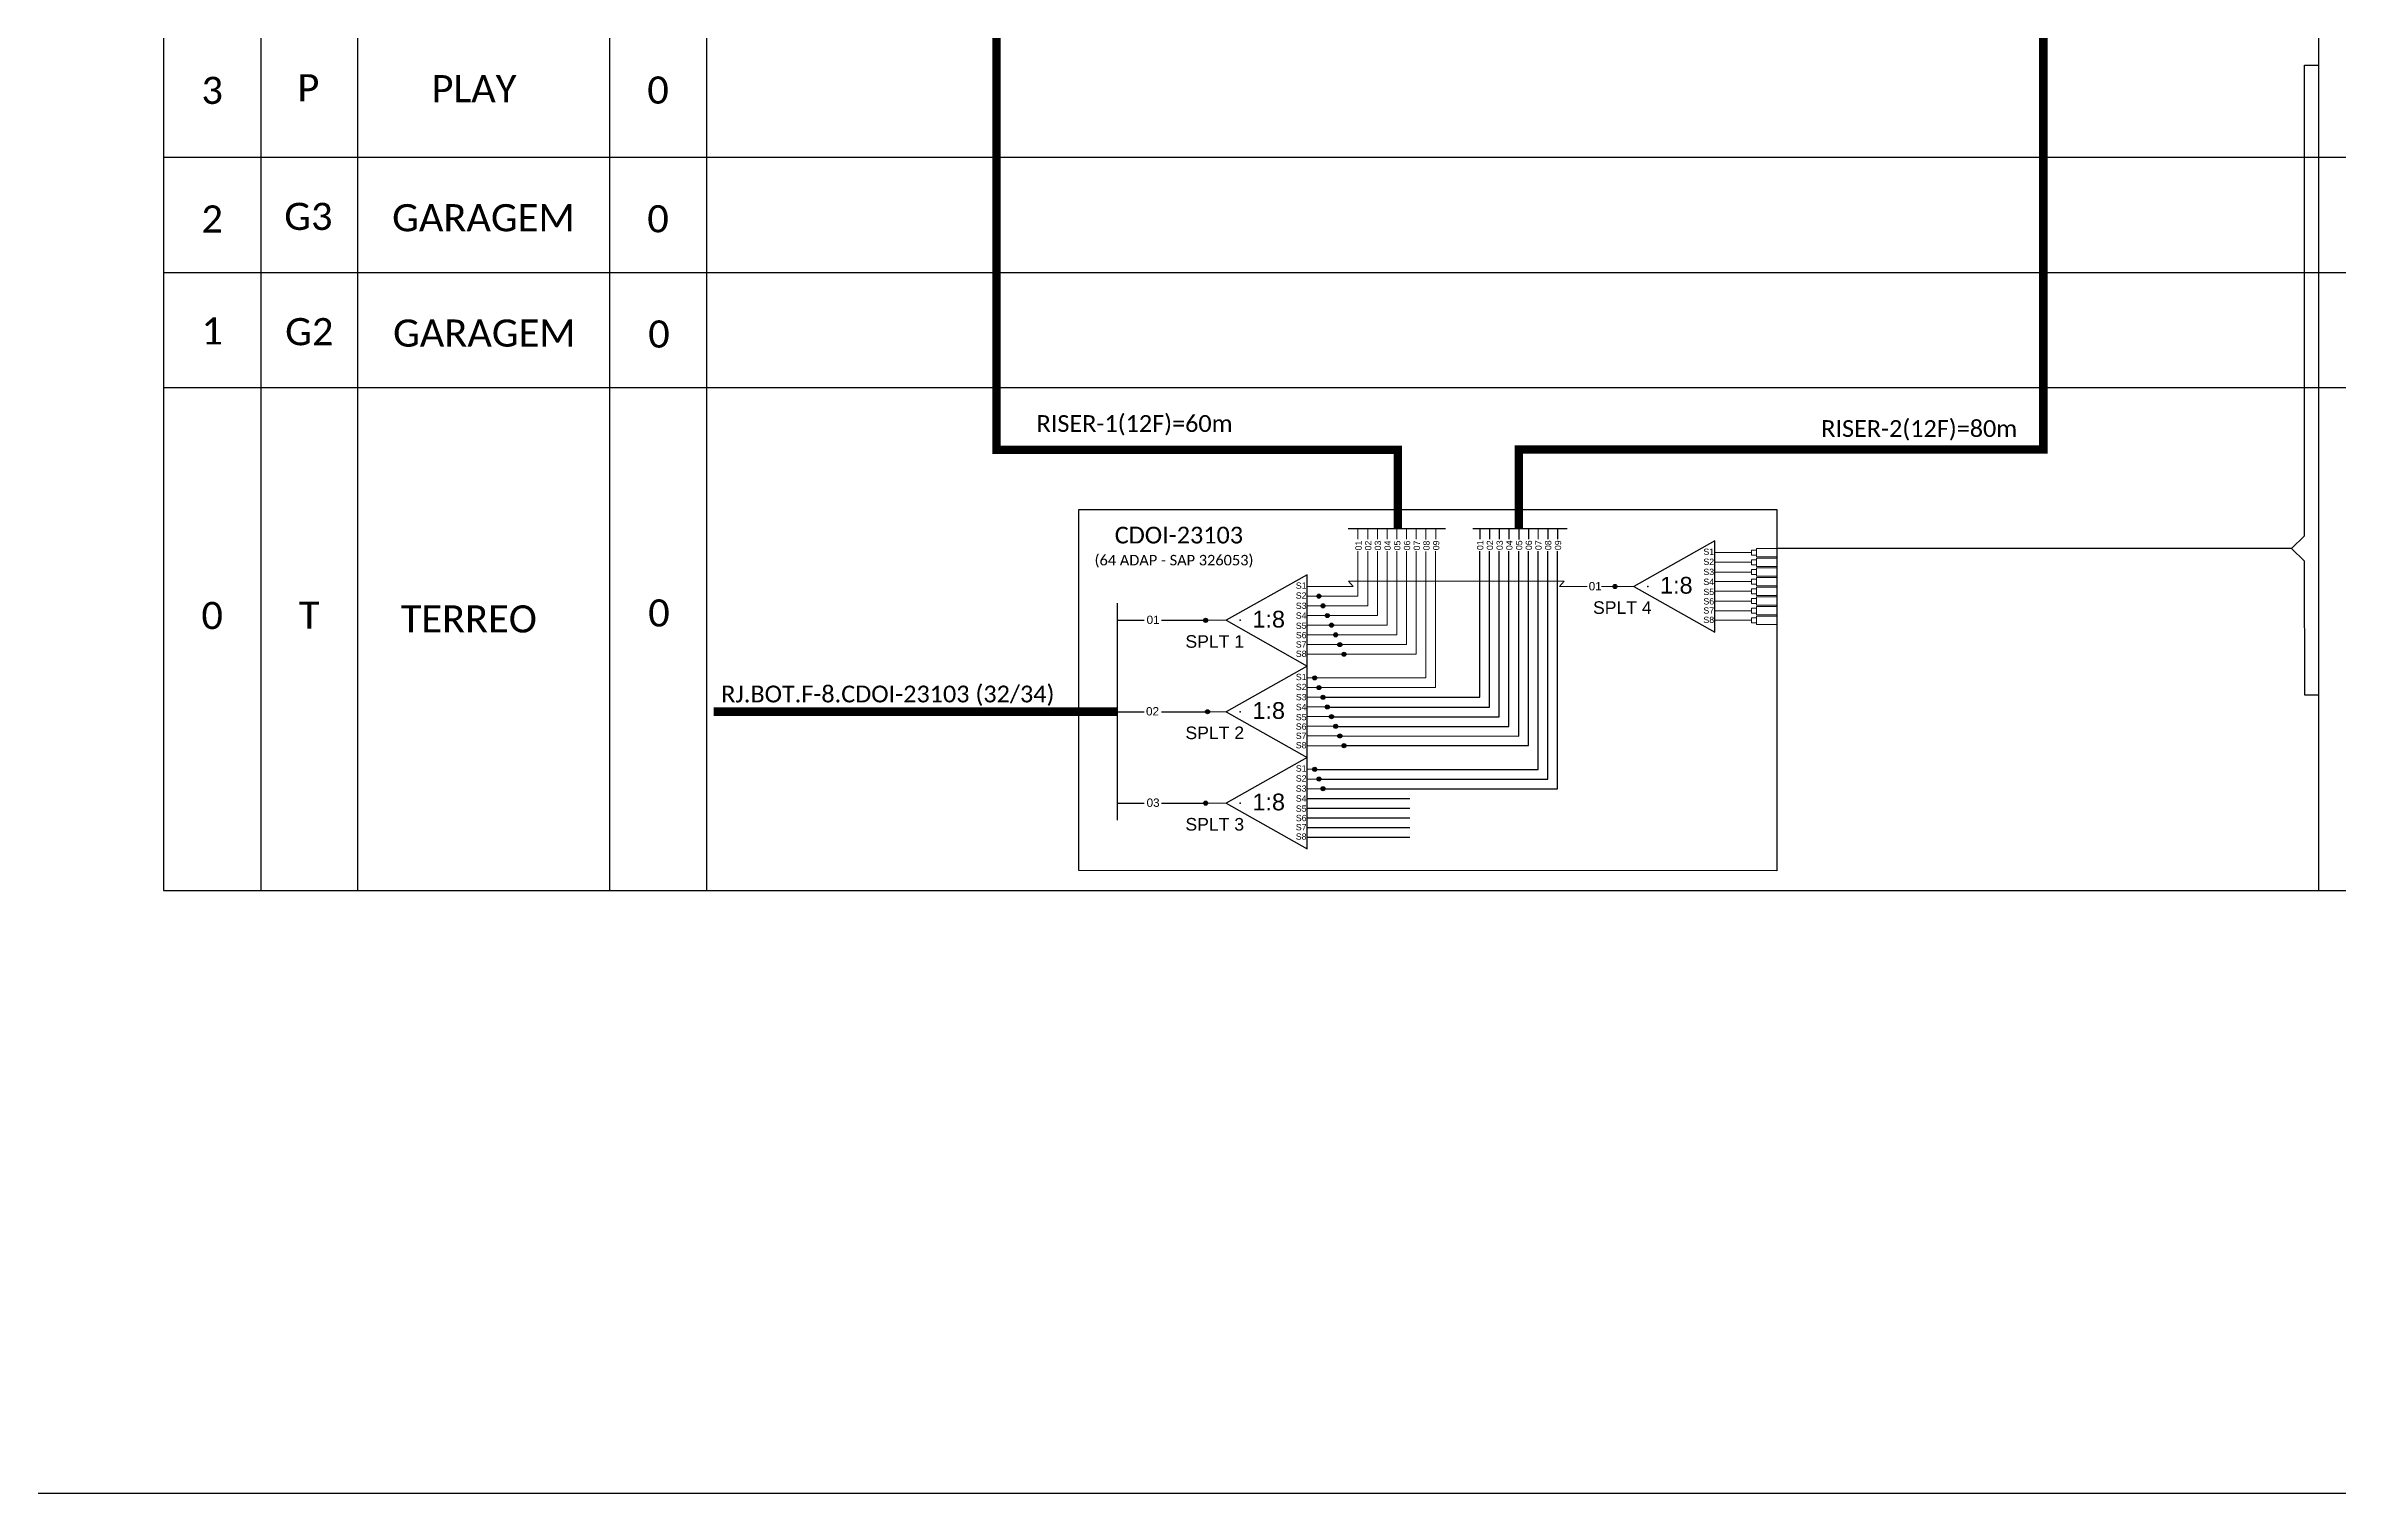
# Model space of a CAD drawing. Extents: x -4 to 1778, y 1 to 595.
# Drawn here: x 1357.5 to 1630.6, y 1.3 to 173.8 of the extents above; entities that cross this region are included whole.
import ezdxf
from ezdxf.enums import TextEntityAlignment as Align

# ---------------------------------------------------------------- set-up
doc = ezdxf.new("R2010")
doc.units = 0
doc.styles.add('ARIAL', font='arial.ttf')
doc.styles.add('WMF-Calibri0', font='calibri.ttf')
doc.linetypes.add('RESERVA', pattern='A,0.5,-0.15,["RESERVA",Standard,S=0.18,R=0,X=0,Y=-0.1],-1.3', length=1.95)

# ---------------------------------------------------------------- blocks, each defined once
blk = doc.blocks.new('SPLITTER_')
blk.add_point((0, 0))
at = {"style": 'ARIAL', "flags": 4}
blk.add_attdef('SPLT', (0, -3.26), '', height=1.5, dxfattribs=at)
blk = doc.blocks.new('SPLT_1-8_DIV_DIR')
h = blk.add_hatch(color=3)
h.dxf.hatch_style = 1
edge = h.paths.add_edge_path()
edge.add_arc((12.77, 4.04), 0.242, 0, 360)
h = blk.add_hatch(color=3)
h.dxf.hatch_style = 1
edge = h.paths.add_edge_path()
edge.add_arc((13.27, 2.88), 0.242, 0, 360)
h = blk.add_hatch(color=3)
h.dxf.hatch_style = 1
edge = h.paths.add_edge_path()
edge.add_arc((13.77, 1.73), 0.242, 0, 360)
h = blk.add_hatch(color=3)
h.dxf.hatch_style = 1
edge = h.paths.add_edge_path()
edge.add_arc((14.27, 0.58), 0.242, 0, 360)
h = blk.add_hatch(color=3)
h.dxf.hatch_style = 1
edge = h.paths.add_edge_path()
edge.add_arc((14.77, -0.58), 0.242, 0, 360)
h = blk.add_hatch(color=3)
h.dxf.hatch_style = 1
edge = h.paths.add_edge_path()
edge.add_arc((15.27, -1.73), 0.242, 0, 360)
h = blk.add_hatch(color=3)
h.dxf.hatch_style = 1
edge = h.paths.add_edge_path()
edge.add_arc((15.77, -2.88), 0.242, 0, 360)
h = blk.add_hatch(color=3)
h.dxf.hatch_style = 1
edge = h.paths.add_edge_path()
edge.add_arc((16.27, -4.04), 0.242, 0, 360)
at = {"color": 1}
blk.add_lwpolyline([(11.89, 5.45), (2.22, 0), (11.89, -5.45), (11.89, 5.45)], dxfattribs=at)
at = {"color": 7, "lineweight": 0}
for points in [[(12.77, 4.04), (11.89, 4.04)], [(11.89, 2.88), (13.27, 2.88)], [(11.89, 1.73), (13.77, 1.73)], [(11.89, 0.58), (14.27, 0.58)], [(11.89, -0.58), (14.77, -0.58)], [(11.89, -1.73), (15.27, -1.73)], [(11.89, -2.88), (15.77, -2.88)], [(11.89, -4.04), (16.27, -4.04)]]:
    blk.add_lwpolyline(points, dxfattribs=at)
at = {"color": 1, "lineweight": 0}
blk.add_lwpolyline([(2.22, 0), (0, 0)], dxfattribs=at)
at = {"color": 3}
for centre in [(12.77, 4.04), (13.27, 2.88), (13.77, 1.73), (14.27, 0.58), (14.77, -0.58), (15.27, -1.73), (15.77, -2.88), (16.27, -4.04)]:
    blk.add_circle(centre, 0.242, dxfattribs=at)
at = {"color": 1, "style": 'ARIAL'}
for s, height, p in [('S1', 0.75, (10.52, 3.77)), ('S2', 0.75, (10.52, 2.58)), ('1:8', 2, (5.35, -0.85)), ('S3', 0.75, (10.52, 1.37)), ('S4', 0.75, (10.52, 0.19)), ('S5', 0.75, (10.52, -1.02)), ('S6', 0.75, (10.52, -2.14)), ('S7', 0.75, (10.52, -3.24)), ('S8', 0.75, (10.52, -4.36))]:
    blk.add_text(s, height=height, dxfattribs=at).set_placement(p)
blk = doc.blocks.new('SPLT_1-8_SC-APC')
at = {"color": 1}
blk.add_lwpolyline([(-7.37, -2.1), (-17.04, -7.55), (-7.37, -13), (-7.37, -2.1)], dxfattribs=at)
at = {"color": 3, "lineweight": 0}
for points in [[(-2.99, -3.51), (-7.37, -3.51)], [(-7.37, -4.66), (-2.99, -4.66)], [(-2.41, -3.02), (-2.41, -4)], [(-2.41, -3.02), (0, -3.02)], [(-2.41, -4), (0, -4)], [(-2.41, -4.17), (-2.41, -5.16)], [(-2.41, -4.17), (0, -4.17)], [(-2.41, -5.16), (0, -5.16)], [(-2.41, -5.32), (-2.41, -6.31)], [(-2.41, -5.32), (0, -5.32)], [(-7.37, -5.82), (-2.99, -5.82)], [(-7.37, -6.97), (-2.99, -6.97)], [(-7.37, -8.12), (-2.99, -8.12)], [(-2.41, -6.31), (0, -6.31)], [(-2.41, -6.48), (-2.41, -7.46)], [(-2.41, -6.48), (0, -6.48)], [(-2.41, -7.46), (0, -7.46)], [(-2.41, -7.63), (-2.41, -8.62)], [(-2.41, -7.63), (0, -7.63)], [(-7.37, -9.28), (-2.99, -9.28)], [(-7.37, -10.43), (-2.99, -10.43)], [(-2.41, -8.62), (0, -8.62)], [(-2.41, -8.78), (-2.41, -9.77)], [(-2.41, -8.78), (0, -8.78)], [(-2.41, -9.77), (0, -9.77)], [(-2.41, -9.94), (-2.41, -10.92)], [(-2.41, -9.94), (0, -9.94)], [(-2.41, -10.92), (0, -10.92)], [(-7.37, -11.58), (-2.99, -11.58)], [(-2.41, -11.09), (-2.41, -12.08)], [(-2.41, -11.09), (0, -11.09)], [(-2.41, -12.08), (0, -12.08)]]:
    blk.add_lwpolyline(points, dxfattribs=at)
for points in [[(-2.99, -3.22), (-2.41, -3.22), (-2.41, -3.8), (-2.99, -3.8)], [(-2.99, -4.38), (-2.41, -4.38), (-2.41, -4.95), (-2.99, -4.95)], [(-2.99, -5.53), (-2.41, -5.53), (-2.41, -6.1), (-2.99, -6.1)], [(-2.99, -6.68), (-2.41, -6.68), (-2.41, -7.26), (-2.99, -7.26)], [(-2.99, -7.84), (-2.41, -7.84), (-2.41, -8.41), (-2.99, -8.41)], [(-2.99, -8.99), (-2.41, -8.99), (-2.41, -9.56), (-2.99, -9.56)], [(-2.99, -10.14), (-2.41, -10.14), (-2.41, -10.72), (-2.99, -10.72)], [(-2.99, -11.3), (-2.41, -11.3), (-2.41, -11.87), (-2.99, -11.87)]]:
    blk.add_lwpolyline(points, close=True, dxfattribs=at)
at = {"color": 1, "lineweight": 0}
blk.add_lwpolyline([(-17.04, -7.55), (-19.26, -7.55)], dxfattribs=at)
at = {"color": 1, "style": 'ARIAL'}
for s, height, p in [('S1', 0.75, (-8.74, -3.78)), ('S2', 0.75, (-8.74, -4.97)), ('S3', 0.75, (-8.74, -6.18)), ('1:8', 2, (-13.91, -8.4)), ('S4', 0.75, (-8.74, -7.36)), ('S5', 0.75, (-8.74, -8.57)), ('S6', 0.75, (-8.74, -9.69)), ('S7', 0.75, (-8.74, -10.78)), ('S8', 0.75, (-8.74, -11.9))]:
    blk.add_text(s, height=height, dxfattribs=at).set_placement(p)

msp = doc.modelspace()

# ---------------------------------------------------------------- hatches: boundary and pattern name
h = msp.add_hatch(color=3)
h.dxf.hatch_style = 1
edge = h.paths.add_edge_path()
edge.add_arc((1544.45, 109.33), 0.242, 0, 360)
h = msp.add_hatch(color=3)
h.dxf.hatch_style = 1
edge = h.paths.add_edge_path()
edge.add_arc((1509.16, 108.18), 0.242, 0, 360)
h = msp.add_hatch(color=3)
h.dxf.hatch_style = 1
edge = h.paths.add_edge_path()
edge.add_arc((1509.66, 107.03), 0.242, 0, 360)
h = msp.add_hatch(color=3)
h.dxf.hatch_style = 1
edge = h.paths.add_edge_path()
edge.add_arc((1495.66, 105.3), 0.242, 0, 360)
h = msp.add_hatch(color=3)
h.dxf.hatch_style = 1
edge = h.paths.add_edge_path()
edge.add_arc((1510.16, 105.87), 0.242, 0, 360)
h = msp.add_hatch(color=3)
h.dxf.hatch_style = 1
edge = h.paths.add_edge_path()
edge.add_arc((1510.66, 104.72), 0.242, 0, 360)
h = msp.add_hatch(color=3)
h.dxf.hatch_style = 1
edge = h.paths.add_edge_path()
edge.add_arc((1511.16, 103.57), 0.242, 0, 360)
h = msp.add_hatch(color=3)
h.dxf.hatch_style = 1
edge = h.paths.add_edge_path()
edge.add_arc((1511.66, 102.41), 0.242, 0, 360)
h = msp.add_hatch(color=3)
h.dxf.hatch_style = 1
edge = h.paths.add_edge_path()
edge.add_arc((1512.16, 101.26), 0.242, 0, 360)
h = msp.add_hatch(color=3)
h.dxf.hatch_style = 1
edge = h.paths.add_edge_path()
edge.add_arc((1495.89, 94.4), 0.242, 0, 360)
h = msp.add_hatch(color=3)
h.dxf.hatch_style = 1
edge = h.paths.add_edge_path()
edge.add_arc((1508.66, 87.54), 0.242, 0, 360)
h = msp.add_hatch(color=3)
h.dxf.hatch_style = 1
edge = h.paths.add_edge_path()
edge.add_arc((1509.16, 86.38), 0.242, 0, 360)
h = msp.add_hatch(color=3)
h.dxf.hatch_style = 1
edge = h.paths.add_edge_path()
edge.add_arc((1509.66, 85.23), 0.242, 0, 360)
h = msp.add_hatch(color=3)
h.dxf.hatch_style = 1
edge = h.paths.add_edge_path()
edge.add_arc((1495.66, 83.51), 0.242, 0, 360)

# ---------------------------------------------------------------- linework, layer by layer
for p, q in [((1371.52, 538.94), (1371.52, 73.09)), ((1424.68, 73.09), (1424.68, 530.72)), ((936.99, 1.26), (1777.99, 1.26))]:
    msp.add_line(p, q)
for points in [[(1394.67, 73.09), (1394.67, 538.94)], [(1436.26, 73.09), (1436.26, 538.94)], [(1628.26, 538.94), (1628.26, 73.09)], [(1383.09, 534.83), (1383.09, 73.09)], [(1371.52, 160.51), (1669.85, 160.51)], [(1371.52, 146.78), (1669.85, 146.78)], [(1371.52, 133.05), (1669.85, 133.05)], [(1371.52, 73.09), (1669.85, 73.09)]]:
    msp.add_lwpolyline(points)
at = {"color": 6, "const_width": 1}
msp.add_lwpolyline([(1532.97, 116.24), (1532.97, 125.65), (1595.47, 125.65), (1595.47, 466.76)], dxfattribs=at)
at = {"color": 5, "const_width": 1}
msp.add_lwpolyline([(1518.55, 116.24), (1518.55, 125.63), (1470.76, 125.63), (1470.76, 466.43)], dxfattribs=at)
at = {"color": 3}
for points in [[(1628.26, 96.37), (1626.61, 96.37), (1626.6, 112.35), (1625.04, 113.86), (1626.6, 115.37), (1626.6, 171.48), (1628.25, 171.48)], [(1625.04, 113.86), (1563.71, 113.86)], [(1485.17, 105.31), (1488.33, 105.31)], [(1490.4, 105.3), (1495.66, 105.3)]]:
    msp.add_lwpolyline(points, dxfattribs=at)
at = {"color": 1}
msp.add_lwpolyline([(1480.56, 118.53), (1563.71, 118.5), (1563.71, 75.45), (1480.56, 75.49)], close=True, dxfattribs=at)
at = {"color": 5}
msp.add_lwpolyline([(1512.66, 116.24), (1524.23, 116.26)], dxfattribs=at)
at = {"color": 5, "lineweight": 0}
for points in [[(1513.82, 116.24), (1513.82, 114.96)], [(1514.98, 116.24), (1514.98, 114.96)], [(1516.14, 116.24), (1516.14, 114.96)], [(1517.29, 116.24), (1517.29, 114.96)], [(1518.45, 116.24), (1518.45, 114.96)], [(1519.61, 116.24), (1519.61, 114.96)], [(1520.76, 116.24), (1520.76, 114.96)], [(1521.92, 116.26), (1521.92, 114.94)], [(1523.08, 116.26), (1523.08, 114.98)], [(1509.4, 97.28), (1523.07, 97.3), (1523.07, 113.55)], [(1509.4, 108.18), (1513.82, 108.18), (1513.82, 113.54)], [(1509.9, 107.03), (1514.98, 107.03), (1514.98, 113.53)], [(1510.4, 105.87), (1516.13, 105.87), (1516.13, 113.54)], [(1510.9, 104.72), (1517.29, 104.72), (1517.29, 113.54)], [(1511.4, 103.57), (1518.45, 103.57), (1518.45, 113.54)], [(1511.9, 102.41), (1519.6, 102.41), (1519.6, 113.54)], [(1512.4, 101.26), (1520.76, 101.26), (1520.76, 113.54)], [(1521.92, 113.52), (1521.92, 98.45)], [(1508.9, 98.43), (1521.92, 98.45)]]:
    msp.add_lwpolyline(points, dxfattribs=at)
at = {"color": 6}
msp.add_lwpolyline([(1527.51, 116.24), (1538.75, 116.24)], dxfattribs=at)
at = {"color": 6, "linetype": 'Continuous', "ltscale": 4}
for points in [[(1528.33, 116.24), (1528.33, 114.96)], [(1529.49, 116.24), (1529.49, 114.96)], [(1530.64, 116.24), (1530.64, 114.96)], [(1531.8, 116.24), (1531.8, 114.96)], [(1532.97, 116.24), (1532.97, 114.93)], [(1534.12, 116.24), (1534.12, 114.96)], [(1536.44, 116.24), (1536.44, 114.96)], [(1537.59, 116.24), (1537.59, 114.96)], [(1508.9, 87.53), (1535.28, 87.53), (1535.28, 113.53)], [(1509.4, 86.38), (1536.44, 86.38), (1536.44, 113.54)], [(1509.9, 96.13), (1528.33, 96.15), (1528.33, 113.55)], [(1509.9, 85.23), (1537.59, 85.23), (1537.59, 113.54)], [(1510.4, 94.96), (1529.49, 94.96), (1529.49, 113.54)], [(1510.9, 93.81), (1530.64, 93.81), (1530.64, 113.54)], [(1511.39, 92.64), (1531.8, 92.64), (1531.8, 113.54)], [(1511.66, 91.52), (1532.97, 91.5), (1532.97, 113.53)], [(1512.18, 90.39), (1534.12, 90.39), (1534.12, 113.54)]]:
    msp.add_lwpolyline(points, dxfattribs=at)
at = {"color": 6, "linetype": 'Continuous', "lineweight": 0}
msp.add_lwpolyline([(1535.28, 116.24), (1535.28, 114.96)], dxfattribs=at)
at = {"color": 1}
for points in [[(1507.78, 110.74), (1498.11, 105.3), (1507.78, 99.85), (1507.78, 110.74)], [(1485.17, 81.49), (1485.17, 107.33)], [(1507.78, 88.95), (1498.11, 83.5), (1507.78, 78.05), (1507.78, 88.95)]]:
    msp.add_lwpolyline(points, dxfattribs=at)
at = {"color": 7, "lineweight": 0}
for points in [[(1512.68, 109.96), (1512.68, 109.96), (1513.24, 109.33), (1507.78, 109.33)], [(1537.84, 109.33), (1538.4, 109.96), (1512.68, 109.96)], [(1541.14, 109.33), (1541.14, 109.33), (1541.14, 109.33), (1537.84, 109.33)], [(1544.21, 109.33), (1542.82, 109.33)], [(1507.78, 108.18), (1509.16, 108.18)], [(1507.78, 107.03), (1509.66, 107.03)], [(1507.78, 105.87), (1510.16, 105.87)], [(1507.78, 104.72), (1510.66, 104.72)], [(1507.78, 103.57), (1511.16, 103.57)], [(1507.78, 102.41), (1511.66, 102.41)], [(1507.78, 101.26), (1512.16, 101.26)], [(1508.66, 87.54), (1507.78, 87.54)], [(1507.78, 86.38), (1509.16, 86.38)], [(1507.78, 85.23), (1509.66, 85.23)]]:
    msp.add_lwpolyline(points, dxfattribs=at)
at = {"color": 1, "lineweight": 0}
for points in [[(1498.11, 105.3), (1495.89, 105.3)], [(1498.11, 83.5), (1495.89, 83.5)]]:
    msp.add_lwpolyline(points, dxfattribs=at)
at = {"color": 1, "const_width": 1}
msp.add_lwpolyline([(1437.07, 94.41), (1485.17, 94.41)], dxfattribs=at)
at = {"color": 2}
for points in [[(1485.17, 94.41), (1488.33, 94.41)], [(1490.4, 94.4), (1495.89, 94.4)]]:
    msp.add_lwpolyline(points, dxfattribs=at)
at = {"color": 7}
for points in [[(1485.17, 83.52), (1488.33, 83.52)], [(1490.4, 83.51), (1495.66, 83.51)]]:
    msp.add_lwpolyline(points, dxfattribs=at)
at = {"color": 8, "linetype": 'RESERVA', "ltscale": 4}
for points in [[(1507.78, 84.08), (1519.99, 84.08)], [(1507.78, 82.93), (1519.99, 82.93)], [(1507.78, 81.77), (1519.99, 81.77)], [(1507.78, 80.62), (1519.99, 80.62)], [(1507.78, 79.47), (1519.99, 79.47)]]:
    msp.add_lwpolyline(points, dxfattribs=at)
at = {"color": 3}
for centre in [(1544.45, 109.33), (1509.16, 108.18), (1509.66, 107.03), (1495.66, 105.3), (1510.16, 105.87), (1510.66, 104.72), (1511.16, 103.57), (1511.66, 102.41), (1512.16, 101.26), (1495.89, 94.4), (1508.66, 87.54), (1509.16, 86.38), (1509.66, 85.23), (1495.66, 83.51)]:
    msp.add_circle(centre, 0.242, dxfattribs=at)

# ---------------------------------------------------------------- block references
msp.add_blockref('SPLT_1-8_SC-APC', (1563.71, 116.88), dxfattribs=at)
ref = msp.add_blockref('SPLITTER_', (1548.35, 109.33), dxfattribs=dict(xscale=-1))
ref.add_attrib('SPLT', 'SPLT 4', (1541.82, 106.07), dxfattribs={"height": 1.5, "style": 'ARIAL'})
ref = msp.add_blockref('SPLITTER_', (1499.79, 105.3), dxfattribs=dict(xscale=-1))
ref.add_attrib('SPLT', 'SPLT 1', (1493.26, 102.03), dxfattribs={"height": 1.5, "style": 'ARIAL'})
msp.add_blockref('SPLT_1-8_DIV_DIR', (1495.89, 94.4))
ref = msp.add_blockref('SPLITTER_', (1499.79, 94.4), dxfattribs=dict(xscale=-1))
ref.add_attrib('SPLT', 'SPLT 2', (1493.26, 91.14), dxfattribs={"height": 1.5, "style": 'ARIAL'})
ref = msp.add_blockref('SPLITTER_', (1499.79, 83.5), dxfattribs=dict(xscale=-1))
ref.add_attrib('SPLT', 'SPLT 3', (1493.26, 80.24), dxfattribs={"height": 1.5, "style": 'ARIAL'})

# ---------------------------------------------------------------- texts
at = {"color": 7, "style": 'WMF-Calibri0'}
for s, p in [('PLAY', (1403.44, 167.05)), ('GARAGEM', (1398.75, 151.67)), ('GARAGEM', (1398.86, 137.92)), ('TERREO', (1399.77, 103.85))]:
    msp.add_text(s, height=3.24, dxfattribs=at).set_placement(p)
at = {"color": 5, "style": 'WMF-Calibri0'}
msp.add_text('RISER-1(12F)=60m', height=2, dxfattribs=at).set_placement((1475.53, 127.76))
at = {"color": 6, "style": 'WMF-Calibri0'}
msp.add_text('RISER-2(12F)=80m', height=2, dxfattribs=at).set_placement((1569.01, 127.16))
at = {"color": 1}
for s, height, style, p in [('CDOI-23103', 2, 'WMF-Calibri0', (1484.84, 114.46)), ('S1', 0.75, 'ARIAL', (1506.41, 109.06)), ('S2', 0.75, 'ARIAL', (1506.41, 107.88)), ('S3', 0.75, 'ARIAL', (1506.41, 106.66)), ('1:8', 2, 'ARIAL', (1501.24, 104.44)), ('S4', 0.75, 'ARIAL', (1506.41, 105.49)), ('S5', 0.75, 'ARIAL', (1506.41, 104.28)), ('S6', 0.75, 'ARIAL', (1506.41, 103.16)), ('S7', 0.75, 'ARIAL', (1506.41, 102.06)), ('S8', 0.75, 'ARIAL', (1506.41, 100.94)), ('RJ.BOT.F-8.CDOI-23103 (32/34)', 2, 'WMF-Calibri0', (1437.96, 95.52)), ('S1', 0.75, 'ARIAL', (1506.41, 87.27)), ('1:8', 2, 'ARIAL', (1501.24, 82.65)), ('S2', 0.75, 'ARIAL', (1506.41, 86.08)), ('S3', 0.75, 'ARIAL', (1506.41, 84.87)), ('S4', 0.75, 'ARIAL', (1506.41, 83.69)), ('S5', 0.75, 'ARIAL', (1506.41, 82.48)), ('S6', 0.75, 'ARIAL', (1506.41, 81.36)), ('S7', 0.75, 'ARIAL', (1506.41, 80.26)), ('S8', 0.75, 'ARIAL', (1506.41, 79.15))]:
    msp.add_text(s, height=height, dxfattribs=dict(at, style=style)).set_placement(p)
at = {"style": 'ARIAL'}
for s, p in [('01', (1513.88, 114.22)), ('02', (1515.03, 114.22)), ('03', (1516.19, 114.22)), ('04', (1517.35, 114.22)), ('05', (1518.5, 114.22)), ('06', (1519.66, 114.22)), ('07', (1520.82, 114.22)), ('08', (1521.97, 114.22)), ('09', (1523.13, 114.23)), ('01', (1528.38, 114.25)), ('02', (1529.54, 114.25)), ('03', (1530.7, 114.25)), ('04', (1531.85, 114.25)), ('05', (1533.01, 114.25)), ('06', (1534.17, 114.25)), ('07', (1535.32, 114.25)), ('08', (1536.48, 114.25)), ('09', (1537.65, 114.25))]:
    msp.add_text(s, height=0.75, rotation=90, dxfattribs=at).set_placement(p, align=Align.MIDDLE_CENTER)
at = {"color": 1, "style": 'WMF-Calibri0'}
msp.add_text('(64 ADAP - SAP 326053)', height=1.25, dxfattribs=at).set_placement((1491.9, 111.85), align=Align.CENTER)
at = {"style": 'ARIAL'}
for s, p in [('01', (1542.08, 109.37)), ('01', (1489.41, 105.36)), ('02', (1489.34, 94.46)), ('03', (1489.41, 83.57))]:
    msp.add_text(s, height=1, dxfattribs=at).set_placement(p, align=Align.MIDDLE_CENTER)
at = {"color": 7, "style": 'WMF-Calibri0'}
for tag, flags, p in [('3', 4, (1377.31, 168.47)), ('P', 12, (1388.77, 168.78)), ('0', 4, (1430.43, 168.51)), ('2', 4, (1377.31, 153.14)), ('G3', 12, (1388.77, 153.45)), ('0', 4, (1430.43, 153.17)), ('1', 4, (1377.31, 139.8)), ('G2', 12, (1388.88, 139.71)), ('0', 4, (1430.54, 139.43)), ('0', 4, (1377.31, 105.88)), ('T', 12, (1388.88, 105.91)), ('0', 4, (1430.54, 106.18))]:
    msp.add_attdef(tag, text='XX', height=3.24, dxfattribs=dict(at, flags=flags)).set_placement(p, align=Align.MIDDLE_CENTER)

doc.saveas('drawing.dxf')
